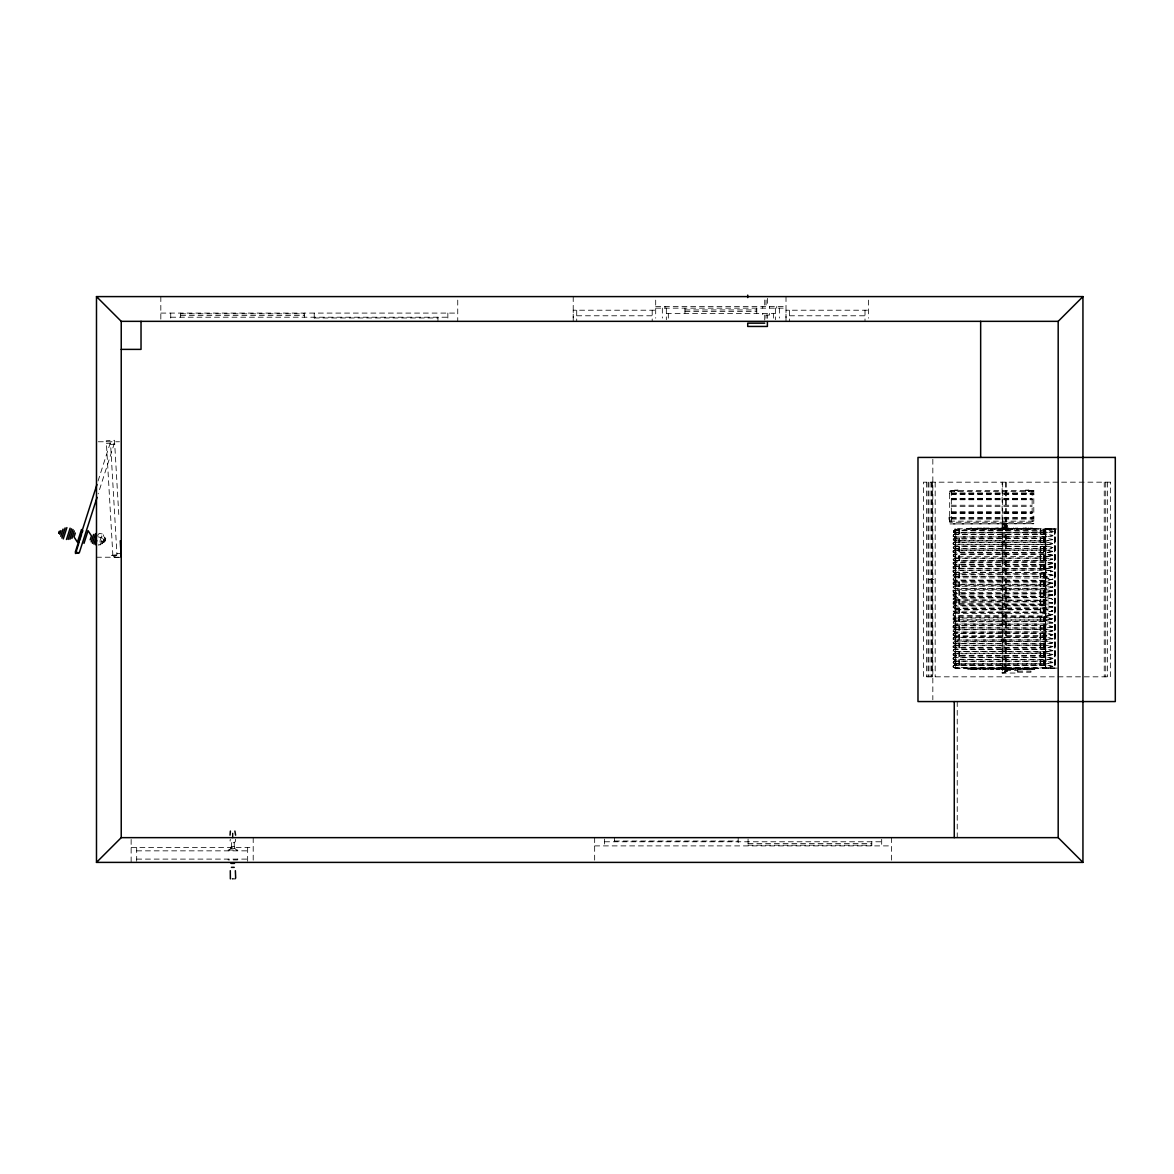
<?xml version="1.0" encoding="UTF-8"?>
<svg xmlns="http://www.w3.org/2000/svg" width="1174" height="1174" viewBox="0 0 1174 1174"><rect width="100%" height="100%" fill="white"/><g stroke="black" fill="none" stroke-linecap="round" stroke-linejoin="round"><path stroke-width="0.75" stroke-dasharray="5 3.75" d="M573.22 321.338L573.22 310.215L655.694 310.215M786.008 321.338L786.008 310.215L868.496 310.215M1045.579 578.797L1045.608 668.035L1045.667 529.004M1045.682 668.109L1045.741 529.034L1054.839 529.004L1054.971 668.035M1054.619 529.166L1054.81 667.991L953.42 667.639M1054.824 655.752L1054.824 529.122L1045.682 528.755L1045.667 668.373L1054.883 668.373L1054.883 528.74M1005.795 528.564C1004.518 528.388 1005.986 528.799 1004.973 525.776L1006.617 529.136M998.355 668.637L1005.531 668.74L1005.516 671.499L1004.68 671.455L1004.812 668.622L1015.216 669.18M1005.487 528.417L1005.384 525.776M1005.105 671.499C1007.145 667.331 1004.034 669.606 1000.527 668.637M1032.357 528.77C1021.336 527.713 1015.407 529.063 1006.602 528.535L1006.617 525.776L1007.453 525.82L1007.439 528.564L1006.602 528.535L1009.405 528.285M1004.9 668.153L1007.175 668.74L1007.16 671.499L1005.81 668.828M1006.749 671.499L1006.749 668.534M1012.061 528.403L1007.087 528.799L1007.028 525.776M1045.594 597.228L1045.594 596.363M1045.77 613.767L1045.77 615.308M1045.755 574.761L1045.77 572.941M1045.77 572.589L1045.77 570.271M1044.508 532.306L954.961 532.952L954.961 528.755L1044.86 528.667L1044.464 532.849M1007.013 528.505L1001.275 528.476L1004.973 528.77L1002.845 527.933M1003.829 529.136C999.191 529.489 1004.093 527.067 1005.267 529.136M999.94 528.77L996.917 528.329L1004.181 527.962M1004.078 528.095L999.133 528.359L1000.072 528.77M1005.017 528.77C1003.697 529.591 999.015 526.598 1001.657 529.136M1004.313 528.623L1001.936 528.3L1004.474 528.726L1002.405 529.136M1010.418 668.887L1001.51 668.872L1005.267 668.887M1004.064 668.153L1005.135 668.828L1001.275 668.534L1004.592 668.828L1002.009 668.96M1004.108 668.534L1002.082 668.945L1004.416 668.153M1005.076 668.945L1001.76 668.857L1004.196 669.004C997.328 668.872 1005.472 668.49 1003.183 668.989C1004.871 667.419 1000.571 668.549 1004.357 669.004M1003.506 669.283L1002.625 669.268L1003.946 668.432L1002.112 669.283L1004.064 668.27M1001.642 668.872L1000.776 668.388L1004.313 668.798M1052.887 575.245L1046.298 573.837L954.389 573.837L953.156 575.598L953.303 574.13M1052.887 606.987L1046.298 605.579L954.389 605.579L953.156 607.34L953.156 606.562M1052.887 638.715L1046.298 637.306L954.389 637.306L953.2 638.641L954.389 640.065L1046.298 640.065L1052.711 639.008M1001.393 528.549C1009.229 528.124 996.99 528.036 1004.797 529.136M1003.829 528.77L1001.862 528.593L1004.357 528.77M1003.403 528.96L1001.716 528.315L1004.269 528.432L1002.391 528.329L1003.887 528.388L1002.831 528.975L1003.623 527.962M1003.535 528.095C1001.936 530.384 1003.3 526.994 1004.049 528.77L1002.581 528.095M1002.86 668.314C1004.739 669.664 1001.495 668.828 1003.946 668.872M1002.523 668.622L1001.481 668.564L1004.137 668.637L1001.906 668.52L1003.814 668.608L1002.684 668.637M1002.699 669.004L1003.99 668.975L1002.009 668.887L1003.227 668.167M1001.818 668.578C1002.024 669.327 1004.695 668.622 1002.273 668.901M1002.64 668.241L1003.697 668.167M1007.087 528.77L1005.751 528.285M1010.814 529.136L1010.11 528.373L1012.091 529.136M1012.208 668.153L1013.103 668.828L1007.101 668.887M1011.915 528.652L1020.353 528.285L1021.219 529.136M1007.307 668.637L1008.921 668.887M1012.575 528.77L1017.667 528.285L1019.399 529.136M1013.558 528.403L1016.214 528.77M1015.936 528.77L1017.609 528.77M1015.965 668.857C1009.948 668.857 1019.326 668.197 1015.246 669.195M1014.028 668.901L1014.395 668.887M1025.137 528.359C1026.736 529.753 1018.944 527.566 1018.107 529.136M1021.336 668.153L1022.114 669.239L1015.598 668.931M1023.053 529.136L1019.648 528.373M1021.762 529.136C1020.089 527.61 1022.114 529.254 1022.686 528.403M1018.049 668.887L1020.455 668.945L1017.682 668.153M1016.508 668.637L1017.726 668.887M1023.317 528.359L1025.342 528.799M1017.198 668.153L1019.384 668.989L1020.852 668.153M1019.868 668.887L1019.678 668.945M1024.653 528.461L1033.135 528.285L1034.001 529.136M1020.162 668.637L1036.158 668.74L1031.975 668.828L1035.835 668.887L1034.705 668.637M1020.25 668.887L1023.068 668.622M1026.414 528.549L1027.162 528.799M1023.523 668.887L1027.69 668.989M1025.724 528.667L1026.663 528.403M1019.502 668.153L1023.376 668.696L1021.996 668.637M1030.537 528.77L1028.233 528.549M1024.843 668.637L1026.722 668.622M1034.485 529.136L1036.128 528.403L1026.883 528.417M1025.034 668.887L1022.892 668.564L1023.479 669.019M1030.068 528.549L1034.646 528.77M1026.34 668.52L1027.177 668.887M1025.65 668.637L1027.147 669.033M1031.887 528.549L1032.694 528.77M1028.996 668.887L1028.292 668.578L1029.701 668.872M1025.504 668.344L1026.707 669.356L1028.659 668.534M1034.191 528.77L1035.013 528.593M1032.445 668.828C1025.151 668.608 1037.156 668.608 1031.051 668.637M1030.479 668.534L1029.51 668.989M1033.648 668.52L1034.294 668.945L1032.871 668.637M953.582 532.673L953.435 531.206M953.2 539.468L954.389 538.132L1046.298 538.132L1052.887 539.497L1046.298 540.891L954.389 540.891L953.171 539.981M953.479 531.543L954.667 530.208L1046.577 530.208L1052.975 531.294M953.156 551.032L953.156 551.795M953.2 547.407L954.389 548.83L1046.298 548.83C1050.921 550.591 1053.327 545.983 1052.784 547.671M953.2 555.493L954.389 553.996L1046.298 553.996L1052.755 555.141M953.244 550.43L953.303 552.499L954.389 552.793L1046.298 552.793L1052.887 551.398L1046.298 550.034L953.846 550.092L953.288 550.665L1046.342 550.268L1052.506 551.208M953.156 562.933L954.389 564.694L1046.298 564.694L1052.711 563.637M953.141 559.103L954.389 560.732L1046.298 560.732L1052.887 559.338L1046.298 557.973L954.389 557.973L953.156 559.734M953.2 567.394L954.389 565.897L1046.298 565.897L1052.579 566.91M953.156 571.635L953.171 570.784M953.156 582.774L953.171 583.61M953.2 579.134L954.389 580.558L1046.298 580.558L1052.887 579.178L1046.298 577.799L1052.829 579.325L1046.342 580.323L953.332 580.044M953.141 586.883L954.389 588.497L1046.298 588.497L1052.887 587.103L1046.298 585.738L954.389 585.738L953.171 586.648M953.42 581.966L953.244 584.138L954.389 584.52L1046.298 584.52L1052.887 583.184L1046.709 581.805M953.156 594.66L953.303 596.143M953.171 590.61L953.303 592.166L954.389 592.459L1046.342 592.224L1052.887 591.08L1046.298 589.7L954.389 589.7L953.303 589.994L953.171 591.549M953.2 598.975L953.2 599.136M953.156 603.363L953.303 601.895M953.2 610.876L954.389 612.3L1046.298 612.3L1052.887 610.906L1046.298 609.541L954.389 609.541L953.2 610.685M1046.518 620.224L1052.873 618.815L1046.298 617.48L954.389 617.48L953.2 618.977M953.171 627.254L953.156 626.402M953.2 630.717L954.389 632.126L1046.298 632.126L1052.887 630.746L1046.298 629.381L954.389 629.381L953.2 630.526M953.303 625.698L953.244 627.767L954.418 627.929L1046.342 627.929L1052.726 626.96M953.171 635.193L953.244 633.725L954.418 633.578L1046.342 633.578L1052.829 634.708M953.156 646.243L953.156 647.006M953.2 642.618L953.42 643.836M953.2 650.704L954.389 649.207L1046.298 649.207L1052.887 650.587L1046.298 651.966L953.288 651.335L1046.548 651.731M953.2 646.507L954.389 648.004L1046.298 648.004L1052.887 646.61L1046.298 645.245L954.389 645.245L953.171 646.155M1052.696 658.232L1046.298 657.147L954.389 657.147C952.73 656.486 953.273 660.14 953.156 658.144M953.156 654.931L953.156 654.167L954.389 655.928L1046.298 655.928L1052.887 654.549L1046.298 653.184L954.389 653.184L953.288 653.801L1046.342 653.404L1052.799 654.402M953.2 662.606L953.846 661.167L1046.342 661.344L1052.887 662.488L1046.298 663.868L954.11 663.853M953.156 666.832L953.171 665.996M971.338 529.136L968.77 528.329L996.946 528.3M969.739 528.77C973.305 526.935 968.961 528.139 973.495 529.136M971.147 528.344L971.852 528.549M973.539 528.461L982.168 529.136M974.082 528.77L978.28 528.77M974.537 528.417L976.328 528.638L974.904 528.285M971.368 668.696L968.036 668.637M973.173 668.153L972.116 669.341L968.227 668.872L971.617 668.534L969.416 668.153M980.569 528.77C975.535 529.225 981.611 526.759 984.326 529.136M971.147 668.578L972.6 668.872L971.045 668.52M979.982 528.638L984.766 528.77M971.573 668.153L977.825 669.356L979.674 668.153M982.198 528.461L983.328 528.417L982.726 529.136M977.707 668.549C971.089 668.417 985.368 670.413 986.175 668.153M975.491 668.564L973.862 668.96L978.426 669.004M986.762 528.461L984.37 528.461M980.246 668.153C986.615 669.444 976.445 668.461 978.25 668.945M983.196 528.417L991.076 527.933L995.156 529.136M981.846 668.153L981.185 669.004L975.917 668.153M989.242 528.77L985.69 528.285L984.942 529.136M979.908 668.887L978.074 668.153M984.502 668.842L985.749 668.872L981.024 668.637M983.43 668.872L984.355 668.916L981.244 668.52M992.001 528.417L991.179 528.74M994.217 528.285L993.028 528.461M998.736 528.285L991.957 528.887L993.351 528.74M988.904 668.153L990.651 669.341L992.089 668.872L990.445 668.534L993.028 668.696L984.12 668.52M990.078 668.872L988.317 668.784L990.504 668.153M988.581 668.52L990.709 668.549M991.091 668.74L989.697 668.637M1000.82 528.726L999.602 528.417M998.326 669.004L999.94 669.004L992.866 668.549M992.984 668.872L996.374 668.666M994.95 668.52C995.347 668.725 993.835 668.916 998.59 668.872M993.233 668.153L995.2 668.696M1003.227 528.667L1001.921 528.461L1004.019 528.726L1002.743 528.638M997.504 668.842L998.736 668.52M1000.908 668.872L999.47 668.828L1001.334 668.153M970.384 528.285L969.739 529.136M973.114 528.3L972.365 528.77L974.714 528.285M977.825 529.136C975.066 528.139 978.999 527.317 979.996 529.136M970.355 669.004L971.015 668.153M978.999 528.417L982.579 528.432M981.215 528.285L980.613 529.136M972.659 668.945L974.273 669.341L975.345 668.153M983.944 528.3L982.036 528.329M986.116 528.3L986.498 529.136M992.984 528.638C991.619 529.87 987.994 526.598 987.114 529.136M982.946 669.341L984.003 668.153M994.774 528.3L997.739 527.948L999.485 529.136M985.324 669.004L987.275 669.341L988.332 668.153M989.887 668.505L988.493 669.341L986.747 668.153M989.741 668.564L992.015 669.004L992.676 668.153M994.833 668.153L992.999 669.356L991.076 668.153M999.162 668.153L997.328 669.356L997.005 668.153M997.915 669.004L996.975 668.52M1000.087 669.004L999.412 668.52M997.577 668.153L999.485 669.356L1000.718 668.505M1002.508 669.033L1003.77 668.52L1001.936 668.52L1004.122 668.637M954.976 668.109L1045.021 668.637L954.932 668.637L954.961 528.755M1052.814 535.682L1046.298 536.929L954.389 536.929L953.244 536.547L953.42 534.375M1052.726 539.688L1046.342 540.656L953.303 540.598M1052.726 563.491L1046.342 564.459L953.332 564.166M1052.755 567.438L1046.342 568.421L953.244 568.275L1046.298 568.656L1052.418 567.746L1052.462 566.866M1052.829 571.239L1046.298 569.874L953.244 570.256L1046.342 570.109L1052.696 571.078M1052.829 583.14L1046.709 584.491M1052.829 595.174L1046.342 596.187L953.464 595.996M1052.829 602.966L1046.298 601.602L953.244 601.998M1052.829 614.868L1046.298 613.503L1052.506 614.677M953.2 622.939L954.418 623.966L1046.342 623.966L1052.887 622.851L1046.298 624.201L954.389 624.201L953.141 622.734L954.389 621.442L1046.298 621.442L1052.462 622.396M1052.726 642.824L1046.342 643.792L953.64 643.69M1052.829 646.61L1046.342 647.769L953.288 647.373M1052.829 654.549L1046.342 655.694L953.244 655.547M1052.829 658.658L1046.342 659.671L953.288 659.274L1046.298 659.905L1052.711 658.834M1052.829 666.45L1046.298 665.086L954.389 665.086L953.2 666.216M235.358 839.249C237.133 844.062 228.46 844.077 230.295 839.249M953.2 567.159L953.244 566.294M953.156 618.463L953.244 617.862M953.2 662.371L953.875 661.402M954.99 532.864L1046.621 532.732L1053.005 531.763M228.152 850.842L230.955 848.376L231.175 846.557L234.477 846.557L234.697 848.376L237.5 850.842M953.479 531.396L953.567 530.839M953.171 539.042L1046.753 538.396M953.171 543.004C953.508 546.071 952.363 541.757 954.389 542.094L1046.298 542.094L1052.315 543.239M953.2 563.505L953.171 562.845M953.2 571.063L953.244 570.256M953.2 582.964L954.389 581.776L1046.298 581.776L1052.506 582.935M1052.711 595.365L1046.298 596.421L954.389 596.421L953.171 594.587M953.171 614.413L953.156 615.264M953.2 626.593L954.389 625.404L1046.298 625.404L1052.696 626.49M953.171 634.254L954.389 633.344L1046.298 633.344L1052.799 634.562M953.171 638.216L953.244 639.669M953.244 536.547L953.2 535.593M954.667 532.967L953.743 532.541L1046.592 532.967L1053.078 531.778M954.389 536.929L1046.342 536.709L1052.784 535.799M953.2 547.216L954.389 546.071L1046.753 546.336M1052.462 551.648L1046.342 552.558L953.288 552.162M954.389 544.853L1046.342 544.619L953.288 544.237L954.418 544.619M953.244 556.373L954.389 556.755L953.2 555.61M954.389 548.83L1046.342 548.596L1052.726 547.612M953.2 563.08L954.389 561.935L1046.298 561.935L1052.696 563.021M954.389 560.732L1046.342 560.497L1052.462 558.927M953.244 572.237L953.141 571.166M953.244 576.199L1046.342 576.361L1052.799 575.392L1046.298 576.595L954.389 576.595L953.2 575.451M953.2 578.943L954.11 577.813M953.288 579.941L953.2 579.369M954.389 572.619L1046.342 572.398L1052.829 571.386L1046.298 572.619L953.332 572.105M953.244 584.138L1046.548 584.285M953.244 592.078L954.389 592.459M953.2 590.845L953.244 590.096M953.2 594.822L954.389 593.677L1046.298 593.677L1052.696 594.763M954.389 588.497L1046.342 588.262L1052.799 587.293M953.2 598.784L954.389 597.639L1046.298 597.639L1052.784 599.254M1046.753 600.134L953.244 600.002L1046.298 600.398L1052.462 599.254M1052.462 603.216L1046.298 604.361L953.244 603.979L1046.753 604.096M1046.753 608.059L954.418 608.088L953.2 607.178M953.244 611.903L1046.342 612.065L1052.858 610.847L1046.342 609.776L953.244 609.937M953.244 613.899C955.592 612.3 951.322 615.734 954.418 616.027L1046.342 616.027L1052.829 615.029L1046.298 616.262L953.244 615.866M953.288 607.706L954.418 608.088M954.389 620.224L1046.342 619.989L953.464 619.799M953.244 627.767L1046.298 628.163L1052.711 627.107M954.389 632.126L1046.342 631.891L1052.799 630.937M953.2 642.427L954.418 641.518L1046.342 641.518L1052.858 642.589L1046.298 641.283L953.288 641.899M953.288 643.411L1046.298 644.027L1052.711 642.97M954.389 636.103L1046.342 635.868L1052.829 634.855L1046.298 636.103L954.389 636.103L953.141 634.635M954.389 640.065L1046.342 639.83L1052.784 638.935M953.288 651.335L953.2 650.822M953.2 654.314L953.288 653.801M953.2 662.723L953.846 663.809L1046.342 663.633L1052.667 662.679M954.389 667.83L1046.342 667.595L1052.829 666.597L1046.342 667.595M1046.342 556.52L1052.814 555.551L1046.342 556.52L954.389 556.755M1052.506 543.709L1046.518 544.853M1046.342 592.224L1052.418 591.549L1052.462 590.669M954.389 608.323L1046.342 608.088M1052.462 650.822L1046.709 651.937M1005.707 670.662L1017.77 670.31L1017.77 673.04L1002.126 673.04L1002.126 482.176M1002.126 673.04L1005.707 672.702M1004.445 528.285L1006.866 527.948L1008.451 529.136M1010.271 529.136L1008.554 527.933L1007.16 529.136M1010.741 528.77L1011.284 528.593M1013.059 528.461L1011.181 528.447M1018.577 528.858L1017.139 527.933L1016.288 529.136M1018.606 528.755L1020.279 528.329M1022.231 528.858L1023.669 528.095M1009.141 668.637L1010.741 668.887M1011.724 668.153L1010.271 669.356L1008.554 668.153M1011.739 668.52L1010.212 668.872M1013.544 668.153L1012.091 669.356L1010.374 668.153M1013.558 668.52L1011.915 668.725M1013.411 669.195L1015.378 668.153M1015.848 668.153L1018.049 669.356L1019.032 668.153M1022.671 668.153C1021.292 669.532 1024.564 669.635 1024.506 668.153M1023.816 668.637L1024.755 668.931M1023.684 668.344L1025.357 669.356L1026.325 668.153M1029.98 668.153C1030.112 669.723 1026.663 669.473 1028.16 668.153M1026.81 668.153L1028.409 668.931M1027.47 668.637L1030.361 668.622M1029.481 668.52L1030.831 668.887M1028.629 668.153L1031.242 669.239L1030.464 668.153M1031.814 668.153C1030.537 669.576 1033.692 669.606 1033.634 668.153M1032.284 668.153L1034.896 669.239L1034.118 668.153M98.058 481.002L110.283 442.847L114.274 443.567L98.161 493.858M98.499 535.021L99.027 533.363L102.226 533.935L105.763 538.675L104.618 542.256L98.587 545.279L102.226 533.935M100.392 544.941L103.62 534.845M102.446 543.767L104.75 536.606M1005.78 528.887L1006.529 528.329M1008.921 528.77L1008.07 528.403M1011.254 528.887L1014.395 528.77M1015.216 528.946L1013.485 527.933L1012.634 529.136M1019.868 528.77L1019.575 528.417M1034.998 528.887L1035.835 528.652L1034.969 528.285M1004.078 528.667L1002.2 528.799M1003.535 668.52L1002.611 669.195L1003.227 668.754M1002.655 527.992L1003.946 528.256L1001.994 528.3L1003.476 528.095L1003.154 528.887M1004.064 528.77L1001.892 528.652L1003.447 528.051L1002.669 528.814M1002.479 529.092L1003.579 528.77M1003.521 668.285L1003.022 668.329M1021.263 528.77L1020.25 528.667M1033.722 528.549L1034.529 528.755L1032.386 528.74M1007.175 668.74L1006.72 668.901M1013.72 668.769L1013.206 668.52M1016.068 668.887L1014.615 668.637M973.994 528.652L967.361 528.74L969.709 528.77M976.24 528.77L978.412 528.77M993.38 528.417L997.328 529.136M1002.156 528.652L1003.491 528.77M971.837 668.931L974.126 668.989M973.275 668.593L974.714 668.666M983.21 528.77L983.797 527.948L985.544 528.447M988.537 528.329L990.827 529.136M997.9 528.77L1000.116 529.136M973.158 668.52L970.971 668.52M977.502 668.153L975.667 669.356L973.745 668.153M984.326 669.004L982.036 668.549M986.703 668.608L985.544 668.666M987.525 668.637L988.391 668.784M999.133 668.52L998.37 668.52M1003.726 668.975L1002.17 669.048L1003.565 668.96M953.288 566.528L1046.342 566.132L1052.755 567.042M953.288 574.468L1046.342 574.071L1052.858 575.143M953.288 590.331L1046.342 589.935L1052.506 590.874M953.288 598.256L1046.298 597.639M953.288 618.096L1046.342 617.715L1052.77 618.713M953.244 629.763L1046.342 629.616L1052.755 630.511M953.244 637.702L1046.342 637.541L1052.858 638.612M953.332 645.773L1046.342 645.48L1052.506 646.419M953.332 657.66L1046.342 657.381L1052.77 658.394M953.332 665.599L1046.342 665.306L1052.696 666.289M1002.787 528.887L1002.17 528.505M1002.347 528.564L1003.814 528.388M1003.066 668.872L1003.843 668.637L1002.845 669.033M968.814 528.359L969.298 528.74M981.156 528.476L982.374 528.373M988.303 528.285L989.11 528.77M999.133 528.285L998.37 528.285M234.477 846.557L231.175 846.557M1017.579 529.136L1015.848 527.933L1014.453 529.136M1025.489 528.095L1023.992 528.168L1024.873 529.136M1023.581 529.136L1023.684 528.109M1028.527 529.136L1025.929 528.036L1026.707 529.136M1030.361 529.136L1028.629 527.933L1027.235 529.136M1032.181 529.136L1030.464 527.933L1029.07 529.136M1030.889 529.136L1031.564 527.962L1033.061 528.329M1008.07 668.153L1007.336 669.327L1005.839 668.945M1009.904 668.153L1008.451 669.356L1006.72 668.153M1002.875 668.887L1001.848 668.872L1003.653 668.564M1008.275 528.373L1010.418 528.417M1030.625 528.359L1030.86 528.77M1033.824 528.505L1034.925 528.403M973.936 528.77L972.527 528.623M978.03 528.593L977.751 528.652M995.038 528.329L997.768 528.77M991.296 668.916L991.003 668.842M991.854 668.637L994.246 668.52M987.07 528.77L991.869 528.285L992.999 529.136M995.743 528.77L995.596 528.77M1003.432 668.549L1004.108 669.004M953.626 530.736L1052.74 531.176M953.332 542.623L1046.753 542.373M953.332 586.266L1046.342 585.973L1052.77 586.985M953.332 606.092L1046.342 605.813L1052.858 606.885M1045.785 668.035L1054.707 668.006M1002.875 669.327L999.734 668.153M1010.124 528.461L1009.904 528.403M1025.504 528.109L1028.762 528.417M976.078 528.726L976.871 528.623M984.913 528.77L985.529 528.623M997.196 528.329L996.154 528.77M993.571 669.004L994.187 668.842M102.784 542.74L104.78 541.757M953.464 534.61L1046.298 534.185L1052.755 535.315M953.464 602.042L1046.342 601.836L1052.696 602.82M953.464 625.83L1046.342 625.639L1052.77 626.652M953.464 649.633L1046.342 649.442L1052.77 650.455M979.703 528.285L980.539 528.77M978.001 668.622L978.221 668.652M953.64 534.522L1046.753 534.449M953.64 558.31L1046.342 558.208L1052.506 559.132M953.64 582.113L1046.548 582.011M971.045 528.505L966.98 528.549L968.183 528.77M986.776 528.3L988.655 529.136M970.194 668.637L971.397 668.901M1022.892 528.344L1024.594 528.549M103.136 541.64L99.673 541.904M1001.774 668.52L1003.638 668.153M1003.785 668.637L1004.269 668.652M969.049 668.931L966.994 668.872L968.212 668.52M992.881 668.931L992.015 669.004M1052.462 543.709L1046.298 544.853M1052.462 607.178L1046.298 608.323M1052.462 619.08L1046.298 620.224M1012.223 528.3L1011.225 528.285M1013.881 668.916L1012.795 668.637M1027.001 668.637L1027.661 668.52M997.944 529.136L998.692 528.652M980.613 669.356L979.072 668.52M996.154 669.004L997.841 668.784L996.403 668.52M106.408 443.376L110.532 443.141L116.974 554.862L112.851 555.097M110.605 444.447L114.714 444.198M116.886 553.57L121.01 553.321M111.809 555.493L111.633 555.493A5.591 5.591 0 0 1 113.262 555.082L113.54 556.359L116.49 556.197L116.417 554.891M113.306 555.728L116.652 555.537M119.587 557.327L112.998 557.694L106.262 440.778L114.494 440.309L118.912 517.03M1046.548 546.306L953.244 546.453M1052.77 555.243L1046.342 554.231L953.244 554.392M1052.77 563.182L1046.342 562.17L953.244 562.331M1052.77 594.924L1046.342 593.912L953.244 594.059M1052.506 622.616L1046.342 621.677L953.244 621.838M954.11 661.123L1046.298 661.109L1052.755 662.253M1018.489 528.403L1017.755 528.417M1022.187 528.285L1023.2 528.417M1014.028 668.153L1015.04 668.52M996.506 668.989L995.405 668.153M1045.667 528.74L1055.206 528.99L1055.221 668.123M974.493 528.77L973.672 528.755M998.326 528.77L1000.571 528.344M972.586 668.52L973.305 668.857M1004.386 529.136L1008.407 528.755M655.694 306.487L786.008 306.487M655.694 308.146L786.008 308.146M684.956 309.951L756.76 309.951M684.956 311.609L756.76 311.609M160.823 313.091L457.743 313.091M666.333 313.414L775.368 313.414M180.62 313.84L304.345 313.84M180.62 315.498L304.345 315.498M576.713 315.777L652.201 315.777M789.5 315.777L865.003 315.777M170.729 317.215L447.852 317.215M314.236 317.963L437.946 317.963M98.264 441.762L119.469 441.762M951.322 490.688L954.609 490.688M1028.85 490.688L1032.137 490.688M949.663 491.524L1033.795 491.524M951.322 492.948L1032.137 492.948M951.322 493.608L1032.137 493.608M949.663 493.726L950.074 491.524M951.322 493.872L1033.795 493.872M951.322 494.474L1033.795 494.474M1032.137 494.68L1033.795 494.68M951.322 498.348L1032.137 498.348M951.322 498.833L1032.137 498.833M951.322 499.288L1032.137 499.288M951.322 499.757L1032.137 499.757M951.322 505.246L1032.137 505.246M951.322 506.332L1032.137 506.332M951.322 511.864L1032.137 511.864M951.322 512.231L1032.137 512.231M951.322 512.906L1032.137 512.906M951.322 513.39L1032.137 513.39M1032.137 517.132L1033.795 517.132M951.322 517.426L1033.795 517.426M951.322 518.204L1033.795 518.204M949.663 518.952L950.074 521.153M951.322 519.069L1032.137 519.069M949.663 521.153L1033.795 521.153M1006.177 524.264L1002.596 523.927M1057.363 668.123L1045.33 668.123L1045.33 528.975L1057.363 528.975M955.005 529.283L1044.801 529.181M96.488 557.224L119.469 557.224M954.389 577.799L1046.342 578.034M928.928 579.501L935.179 579.501M954.389 613.503L1046.342 613.738M1012.223 668.534L1011.284 668.828M969.078 668.887L967.391 668.652M974.86 668.872L975.433 668.813M1017.77 671.117L1030.963 671.117L1030.963 672.203M1017.77 672.218L1030.963 672.218M614.457 841.024L738.182 841.024M604.566 841.773L881.689 841.773M748.073 843.49L871.783 843.49M748.073 845.148L871.783 845.148M594.66 845.896L891.58 845.896M131.136 847.555L253.202 847.555M230.955 848.376L234.697 848.376M228.152 850.02L237.5 850.02M136.683 850.842L247.655 850.842M136.683 859.104L247.655 859.104M1002.303 669.356L1002.625 669.327M1017.447 668.872L1014.952 668.975M954.418 536.709L953.332 536.415M954.418 548.596L953.464 548.39M954.418 560.497L953.332 560.203M954.418 572.398L953.464 572.193M954.418 588.262L953.2 587.235M954.418 619.989L953.64 619.887M954.418 631.891L953.332 631.612M954.418 635.868L953.332 635.574M954.418 639.83L953.332 639.537M954.418 667.595L953.64 667.492M1004.973 525.776L1005.81 525.82M1006.617 525.776L1007.453 525.82M1004.695 668.696L1005.531 668.74M1006.323 671.455L1007.16 671.499M1004.68 671.455L1005.516 671.499M989.873 528.447L990.9 528.711M1002.038 668.52L1003.961 668.637M1002.185 668.784L1003.873 668.989M1002.464 528.329L1003.535 528.726M975.667 529.136L974.714 528.447M969.166 529.136L968.256 528.579M984.575 668.153L985.529 668.842M982.403 668.153L983.24 668.564M1046.518 597.654L1052.755 598.784M1046.709 546.101L1052.315 547.216M97.941 536.738L104.06 538.734M104.002 538.939L105.587 539.233M103.65 540.04L105.278 540.187M103.605 540.172L105.22 540.407M103.517 540.451L105.146 540.598M103.473 540.583L105.073 540.876M103.18 541.508L104.765 541.801M1045.403 529.019L1045.462 668.079M1045.858 529.166L1054.81 529.019L1045.696 528.99L1045.814 641.107M980.129 668.975L980.466 668.696M984.854 528.549L984.355 528.682M104.427 537.619L105.601 539.189M953.288 599.767L953.2 599.254M1006.177 526.304L1006.69 523.927M953.244 552.396L953.2 551.604M953.2 567.512L953.244 568.275M953.171 603.451L953.244 603.979M953.2 619.08L953.244 619.843M953.244 631.744L953.2 630.878M953.244 647.608L953.2 646.815M953.2 658.761L953.244 659.509M953.141 666.377L953.244 667.448M1045.77 595.453L1045.755 585.841M955.313 668.637L955.313 529.181M1044.684 664.983L954.976 664.983M1045.77 568.304L1045.77 569.243M1045.579 624.583L1045.579 626.036M1107.522 482.176L1107.522 676.826M1105.747 482.176L1105.747 676.826M1104.25 482.176L1104.25 676.826M1045.755 630.467L1045.755 640.446M1044.566 529.181L1044.64 668.637M1044.244 529.181L1044.244 668.109M1044.009 529.181L1044.009 668.109M1043.774 529.181L1043.774 668.109M1040.736 529.181L1040.736 668.109M1040.164 529.181L1040.164 668.109M1032.137 490.409L1032.137 522.254M1027.69 490.409L1026.707 490.409M1006.221 482.176L1006.221 673.04M1005.707 482.176L1005.707 673.04M1004.797 523.927L1004.797 672.702M1003.154 523.927L1003.154 672.702M1002.669 482.176L1002.669 673.04M959.393 529.181L959.393 668.109M958.82 529.181L958.82 668.109M957.236 701.568L957.236 837.649M956.751 490.409L955.768 490.409M955.783 529.181L955.783 668.109M955.548 529.181L955.548 668.109M951.322 490.409L951.322 522.254M949.502 517.22L949.502 519.422M935.179 482.176L935.179 676.826M932.831 459.254L932.831 699.748M932.215 482.176L932.215 676.826M931.907 482.176L931.907 676.826M930.982 482.176L930.982 676.826M928.928 482.176L928.928 676.826M928.018 482.176L928.018 676.826M926.374 482.176L926.374 676.826M891.58 837.649L891.58 862.391M881.689 839.307L881.689 845.896M871.783 841.773L871.783 845.896M868.496 300.133L868.496 318.154M865.003 310.215L865.003 321.338M789.5 310.215L789.5 321.338M786.008 296.596L786.008 317.802M779.36 308.146L779.36 318.037M776.704 306.487L776.704 308.146M775.368 308.146L775.368 319.68M773.373 313.414L773.373 318.125M769.396 306.487L769.396 308.146M769.396 313.414L769.396 315.072L762.748 315.072L762.748 313.414M767.4 298.357L767.4 306.487M767.4 315.072L767.4 318.315M766.064 300.001L766.064 306.487M766.064 315.072L766.064 318.315M764.744 300.03L764.744 306.487M764.744 315.072L764.744 321.529M762.748 306.487L762.748 308.146M756.76 308.146L756.76 313.414M748.073 839.028L748.073 845.896M738.182 837.649L738.182 845.896M684.956 308.146L684.956 313.414M668.329 313.414L668.329 318.125M666.333 308.146L666.333 319.68M664.998 306.487L664.998 308.146M662.341 308.146L662.341 318.037M655.694 300.133L655.694 318.154M652.201 310.215L652.201 321.338M614.457 837.649L614.457 841.773M604.566 839.028L604.566 845.896M594.66 837.649L594.66 862.391M576.713 310.215L576.713 321.338M573.22 296.596L573.22 317.802M457.743 300.133L457.743 321.338M447.852 313.091L447.852 318.037M437.946 317.215L437.946 321.338M314.236 313.091L314.236 321.338M304.345 313.091L304.345 317.215M253.202 837.649L253.202 862.391M247.655 847.555L247.655 862.391M237.5 859.104L237.5 859.926L228.152 859.926L228.152 859.104M234.257 842.594L234.257 846.718M232.892 833.07L232.892 838.016M232.745 833.07L232.745 838.016M231.395 842.594L231.395 846.718M180.62 313.091L180.62 317.215M170.729 313.091L170.729 318.037M160.823 296.596L160.823 321.338M136.683 847.555L136.683 862.391M131.136 839.425L131.136 862.391M1003.946 668.49L1003.022 668.52L1004.005 668.52M1110.369 482.176L923.395 482.176L923.395 676.826L1110.369 676.826L1110.369 482.176M957.911 490.086L954.609 490.086L954.609 491.965L957.911 491.965L957.911 490.086M1028.85 490.086L1025.548 490.086L1025.548 491.965L1028.85 491.965L1028.85 490.086M1033.795 490.409L949.663 490.409L949.663 522.254L1033.795 522.254L1033.795 490.409M951.806 517.22L949.003 517.22L949.003 519.422L951.806 519.422L951.806 517.22M1033.795 523.707L949.81 523.927L1033.795 523.707M1003.99 528.77L1001.965 528.652L1004.049 528.77"/><path stroke-width="1.5" d="M235.607 835.169L234.888 831.06M230.295 870.697L230.368 878.886M58.7 533.231L59.346 531.22M59.17 532.996L59.625 531.587M59.727 534.199L60.872 530.619M60.74 536.269L63.044 529.107M61.87 538.03L65.113 527.933M63.279 538.939L66.903 527.596M66.463 539.512L70.102 528.168M68.18 539.424L71.585 528.828M69.926 539.277L73.037 529.562M71.878 538.44L74.27 530.956M75.312 533.025L74.05 536.958L77.425 542.197L81.505 529.489M96.958 484.466L75.283 552.118L79.274 552.837L97.06 497.336M76.061 550.914L75.444 553.482L78.702 552.734M76.383 550.973L79.304 541.64M79.627 540.627L81.593 534.493M82.077 532.952L82.826 530.633M83.985 543.386L88.065 530.677L91.455 535.916L90.193 539.849M91.22 541.918L93.612 534.434M92.453 543.327L95.564 533.598M93.92 544.046L96.811 535.006M95.388 544.707L96.738 540.495M96.488 862.391L121.23 837.649L1058.185 837.649L1082.942 862.391L1082.942 296.596L96.488 296.596L96.488 862.391L1082.942 862.391M96.488 296.596L121.23 321.338L1058.185 321.338L1082.942 296.596M230.368 831.06L230.045 835.169M764.744 323.158L747.721 323.158L747.721 326.445L767.4 326.445L767.4 321.573M121.23 349.382L141.027 349.382L141.027 321.338M231.293 863.228L234.345 863.228M231.175 863.389L234.477 863.389M231.395 867.351L234.257 867.351M232.379 878.812L233.274 878.812M234.888 878.886L235.68 878.005L235.358 870.697M120.291 540.788L121.23 557.224M1058.185 321.338L1058.185 837.649M980.657 321.338L980.657 457.42M954.271 701.568L954.271 837.649M747.721 295.114L747.721 297.58M121.23 321.338L121.23 837.649M1115.3 457.42L917.98 457.42L917.98 701.568L1115.3 701.568L1115.3 457.42"/></g></svg>
